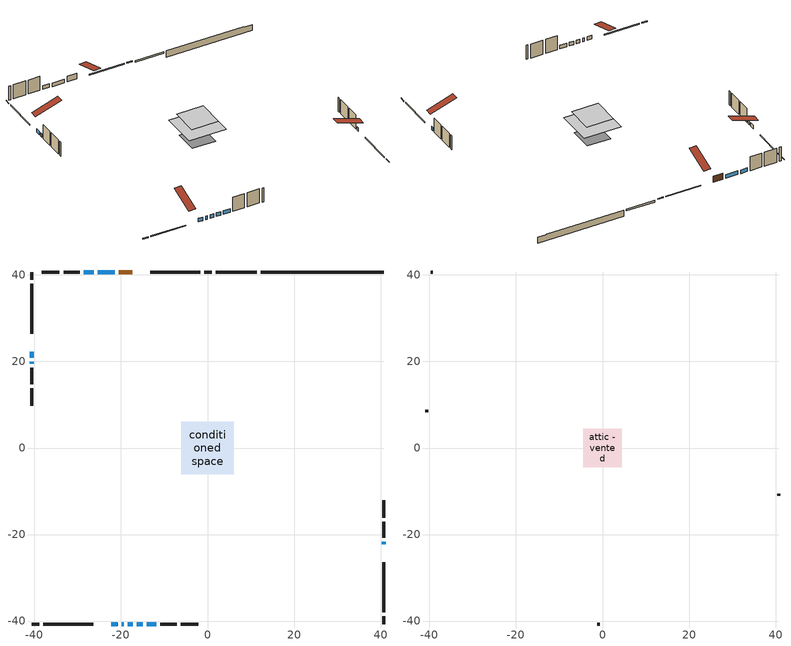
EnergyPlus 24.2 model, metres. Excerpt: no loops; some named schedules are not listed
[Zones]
conditioned space
 floor adiabatic (Floor2 construction): -1.6,-1.6 -1.6,1.6 1.6,1.6 1.6,-1.6 z0.61
 floor adiabatic (AdiabaticFloorConstruction): -6.12,-6.12 -6.12,6.12 6.12,6.12 6.12,-6.12 z3.05
 floor foundation (Slab1 construction): -3.92,-3.92 -3.92,3.92 3.92,3.92 3.92,-3.92 z-1.62
 floor foundation (Slab2 construction): -1.6,-1.6 -1.6,1.6 1.6,1.6 1.6,-1.6 z0
 wall outside (RimJoist1 construction): 1.03,40.68 -0.74,40.68 / -40.68,-40.68 -38.91,-40.68 / -40.68,40.68 -40.68,38.91 / 40.68,-40.68 40.68,-38.91 z0.61:0.91
 wall outside (RimJoist2 construction): -1.67,40.68 -13.23,40.68 / -37.98,-40.68 -26.42,-40.68 / -40.68,37.98 -40.68,26.42 / 40.68,-37.98 40.68,-26.42 z0.61:0.91
 wall outside (AdiabaticWallConstruction 1): -17.38,40.68 -20.46,40.68 z0.61:2.64
 wall outside (AdiabaticWallConstruction): -22.28,-40.68 -20.8,-40.68 / -21.39,40.68 -25.4,40.68 / -40.68,22.28 -40.68,20.86 / -40.68,19.93 -40.68,19.46 / -19.88,-40.68 -19.35,-40.68 / -18.42,-40.68 -17.3,-40.68 / -26.33,40.68 -28.56,40.68 / 40.68,-22.28 40.68,-21.73 / -16.38,-40.68 -14.96,-40.68 / -14.03,-40.68 -11.83,-40.68 z0.61:1.83
 wall outside (Wall1 construction): -29.48,40.68 -33.29,40.68 / -10.9,-40.68 -7.1,-40.68 / -40.68,18.53 -40.68,14.73 / 40.68,-20.8 40.68,-17 z0.61:5.49
 wall outside (Wall2 construction): -34.21,40.68 -38.26,40.68 / -6.17,-40.68 -2.13,-40.68 / -40.68,13.8 -40.68,9.75 / 40.68,-16.07 40.68,-12.02 z0.61:5.49
 wall foundation (FoundationWall1 construction): 12.34,40.68,-1.62 12.34,40.68,0.61 37.85,40.68,0.61 37.85,40.68,0.41 40.68,40.68,0.41 40.68,40.68,-1.62
 wall foundation (FoundationWall2 construction): 11.41,40.68 1.96,40.68 z0:0.61
 window (WindowConstruction): -22.28,-40.68 -20.8,-40.68 z0.61:1.83
 window (WindowConstruction 7): -21.39,40.68 -25.4,40.68 z0.61:1.83
 window (WindowConstruction 8): -40.68,22.28 -40.68,20.86 z0.61:1.83
 window (WindowConstruction 9): -40.68,19.93 -40.68,19.46 z0.61:1.83
 window (WindowConstruction 1): -19.88,-40.68 -19.35,-40.68 z0.61:1.83
 window (WindowConstruction 2): -18.42,-40.68 -17.3,-40.68 z0.61:1.83
 window (WindowConstruction 3): -26.33,40.68 -28.56,40.68 z0.61:1.83
 window (WindowConstruction 4): 40.68,-22.28 40.68,-21.73 z0.61:1.83
 window (WindowConstruction 5): -16.37,-40.68 -14.96,-40.68 z0.61:1.83
 window (WindowConstruction 6): -14.03,-40.68 -11.83,-40.68 z0.61:1.83
 door (Door): -17.38,40.68 -20.46,40.68 z0.61:2.64
 ceiling adiabatic (AdiabaticFloorConstruction): 6.12,-6.12 6.12,6.12 -6.12,6.12 -6.12,-6.12 z3.05
attic - vented
 floor to conditioned space (Floor1 construction Reversed): -4.45,-4.45 -4.45,4.45 4.45,4.45 4.45,-4.45 z5.49
 wall outside (Wall3 construction): -39.19,40.68 -39.75,40.68 / -1.2,-40.68 -0.63,-40.68 / -40.68,8.82 -40.68,8.26 / 40.68,-11.09 40.68,-10.53 z0.61:5.49
 roof outside (Roof1 construction): -16.45,40.68,5.49 -16.45,32.01,8.38 -14.16,32.01,8.38 -14.16,40.68,5.49; -23.21,-40.68,5.49 -23.21,-32.01,8.38 -25.49,-32.01,8.38 -25.49,-40.68,5.49; -40.68,23.21,5.49 -32.01,23.21,8.38 -32.01,25.49,8.38 -40.68,25.49,5.49; 40.68,-23.21,5.49 32.01,-23.21,8.38 32.01,-25.49,8.38 40.68,-25.49,5.49
[Building]
Building 1: Terrain=Suburbs
[Site:Location]
Saskatoon Intl AP_SK: Latitude {deg}=52.17; Longitude {deg}=-106.7; Time Zone {hr}=-6; Elevation {m}=504; Keep Site Location Information=Yes
[Site:GroundTemperature:Shallow]
-3.29371, -5.9198, -6.13011, -4.88389, 0.118965, 5.09852, 9.41553, 12.1502, 12.3826, 10.1583, 5.95142, 1.12462
[Site:WaterMainsTemperature]
Calculation Method=Schedule; Temperature Schedule=mains temperature schedule
[Material] Roughness=Rough; Thermal Absorptance=0.9
Name | Thickness {m} | Conductivity {W/m-K} | Density {kg/m3} | Specific Heat {J/kg-K} | Solar Absorptance | Visible Absorptance
asphalt or fiberglass shingles | 0.00635 | 0.162714 | 1121.4 | 1465.45 | 0.84 | 0.84
ceiling loosefill ins | 0.0846667 | 0.0480833 | 16.02 | 1046.75 | 0.7 | 0.7
ceiling stud and cavity | 0.1397 | 0.152278 | 65.682 | 1177.47 | 0.7 | 0.7
concrete 4.0 in. | 0.1016 | 1.803125 | 2242.8 | 837.4 | 0.7 | 0.7
concrete 8.0 in. | 0.2032 | 1.803125 | 2242.8 | 837.4 | 0.7 | 0.7
door material | 0.04445 | 0.188738 | 512.64 | 1214.23 | 0.7 | 0.7
exterior vertical ins | 0.0163587 | 0.029427 | 32.04 | 1214.23 | 0.7 | 0.7
exterior vertical ins 1 | 0.00108814 | 0.029427 | 32.04 | 1214.23 | 0.7 | 0.7
floor covering | 0.0127 | 9.015625 | 54.468 | 1339.84 | 0.6 | 0.6
floor covering 1 | 0.0127 | 0.0433444 | 54.468 | 1339.84 | 0.6 | 0.6
floor rigid ins; wall rigid ins | 0.512978 | 0.029427 | 32.04 | 1214.23 | 0.7 | 0.7
floor stud and cavity | 0.0889 | 0.221242 | 50.32683 | 1063.81 | 0.7 | 0.7
floor stud and cavity 1 | 0.1397 | 1.75129 | 37.0049 | 1207.88 | 0.7 | 0.7
furniture material conditioned space 1 | 0.1524 | 0.115458 | 640.8 | 1214.23 | 0.6 | 0.6
gypsum board | 0.0127 | 0.160291 | 801 | 837.4 | 0.6 | 0.6
gypsum board 1 | 0.0127 | 0.160291 | 801 | 837.4 | 0.7 | 0.7
osb sheathing 0.5 in. | 0.0127 | 0.115458 | 512.64 | 1214.23 | 0.7 | 0.7
osb sheathing 0.75 in. | 0.01905 | 0.115458 | 512.64 | 1214.23 | 0.7 | 0.7
osb sheathing 2.0 in. | 0.0508 | 0.115458 | 512.64 | 1214.23 | 0.7 | 0.7
rim joist stud and cavity | 0.0508 | 0.271007 | 50.32683 | 1063.81 | 0.6 | 0.6
rim joist stud and cavity 1 | 0.0508 | 0.0310022 | 125.044 | 1163.47 | 0.6 | 0.6
wall stud and cavity | 0.1397 | 0.092254 | 139.0536 | 1170.24 | 0.7 | 0.7
wall stud and cavity 1 | 0.1397 | 0.092577 | 139.0536 | 1170.24 | 0.7 | 0.7
wall stud and cavity 2 | 0.0889 | 6.1454 | 50.32683 | 1063.81 | 0.6 | 0.6
wall stud and cavity 3 | 0.0889 | 0.380278 | 52.3479 | 1209.89 | 0.7 | 0.7
wall stud and cavity 4 | 0.0889 | 0.391764 | 83.0341 | 1211.67 | 0.7 | 0.7
wood siding | 0.0254 | 0.102417 | 544.68 | 1172.36 | 0 | 0
wood siding 1 | 0.00254 | 0.102417 | 544.68 | 1172.36 | 0 | 0
wood siding 2; wood siding 3; wood siding 4 | 0.0254 | 0.102417 | 544.68 | 1172.36 | 0.7 | 0.7
[WindowMaterial:SimpleGlazingSystem]
Name | U-Factor {W/m2-K} | Solar Heat Gain Coefficient
WindowMaterial | 2.92303 | 0.67
WindowMaterial 1 | 2.97073 | 0.62
WindowMaterial 2 | 2.93098 | 0.66
WindowMaterial 3 | 2.96732 | 0.62
WindowMaterial 4 | 2.91679 | 0.67
WindowMaterial 5 | 2.143445 | 0.56
WindowMaterial 6 | 3.029213 | 0.7
WindowMaterial 7 | 6.316775 | 0.48
[Construction]
AdiabaticFloorConstruction: floor stud and cavity 1, floor rigid ins, osb sheathing 0.75 in., floor covering 1
AdiabaticWallConstruction: wood siding 3, wall rigid ins, wall stud and cavity 3, gypsum board
AdiabaticWallConstruction 1: wood siding 4, wall rigid ins, wall stud and cavity 3, gypsum board
Door: door material
Floor1 construction Reversed: gypsum board, ceiling stud and cavity, ceiling loosefill ins
Floor2 construction: floor stud and cavity, floor covering
FoundationWall1 construction: concrete 8.0 in., gypsum board 1
FoundationWall2 construction: concrete 8.0 in.
furniture construction conditioned space 1: furniture material conditioned space 1
PartitionWallConstruction: gypsum board, wall stud and cavity 4, gypsum board
RimJoist1 construction: wood siding 2, rim joist stud and cavity
RimJoist2 construction: wood siding 2, osb sheathing 2.0 in., rim joist stud and cavity 1
Roof1 construction: asphalt or fiberglass shingles
Slab1 construction; Slab2 construction: concrete 4.0 in.
Wall1 construction: wood siding, osb sheathing 0.5 in., wall stud and cavity, gypsum board
Wall2 construction: wood siding, osb sheathing 0.5 in., wall stud and cavity 1, gypsum board
Wall3 construction: wood siding 1, wall stud and cavity 2
WindowConstruction: WindowMaterial
WindowConstruction 1: WindowMaterial 1
WindowConstruction 2; WindowConstruction 3: WindowMaterial 2
WindowConstruction 4: WindowMaterial 3
WindowConstruction 5; WindowConstruction 8: WindowMaterial 4
WindowConstruction 6: WindowMaterial 5
WindowConstruction 7: WindowMaterial 6
WindowConstruction 9: WindowMaterial 7
[Zone] Multiplier=1; Part of Total Floor Area=Yes
Name | Volume {m3}
attic - vented | 37.2466
conditioned space | 534.4
[Space]
Name | Zone | Volume {m3}
attic - vented 1 | attic - vented | 37.2466
conditioned space 1 | conditioned space | 534.4
[ZoneInfiltration:EffectiveLeakageArea]
infil attic - vented 1: Zone or Space=attic - vented 1; Schedule=Always On Discrete; Effective Air Leakage Area {cm2}=2720.23; Stack Coefficient=0.000540223; Wind Coefficient=1.57039e-05
[ZoneMixing]
whole house fan mix: Zone or Space=attic - vented; Schedule=Always On Continuous; Design Flow Rate Calculation Method=Flow/Zone; Design Flow Rate {m3/s}=0; Source Zone or Space=conditioned space
[SurfaceProperty:ExposedFoundationPerimeter] Exposed Perimeter Calculation Method=TotalExposedPerimeter
Name | Total Exposed Perimeter {m}
Slab1 | 28.346
Slab2 | 9.44901
[InternalMass] Zone or ZoneList=conditioned space; Space or SpaceList=conditioned space 1
Name | Construction | Surface Area {m2}
furniture mass conditioned space 1 | furniture construction conditioned space 1 | 92.6694
partition wall mass | PartitionWallConstruction | 221.447
[Lights]
interior lighting: Zone or ZoneList or Space or SpaceList=conditioned space 1; Schedule=interior lighting schedule; Design Level Calculation Method=LightingLevel; Lighting Level {W}=343.2; Return Air Fraction=0; Fraction Radiant=0.6; Fraction Visible=0.2; Fraction Replaceable=1
[People]
occupants: Zone or ZoneList or Space or SpaceList=conditioned space 1; Number of People Schedule=occupants schedule; Number of People Calculation Method=People; Number of People=3; Fraction Radiant=0.314171; Sensible Heat Fraction=0.56303; Activity Level Schedule=occupants activity schedule; Carbon Dioxide Generation Rate {m3/s-W}=0; Enable ASHRAE 55 Comfort Warnings=No; Mean Radiant Temperature Calculation Type=EnclosureAveraged
[ElectricEquipment] Zone or ZoneList or Space or SpaceList=conditioned space 1; Design Level Calculation Method=EquipmentLevel
Name | Schedule | Design Level {W} | Fraction Latent | Fraction Radiant | Fraction Lost
clothes dryer | clothes dryer schedule | 140.772 | 0.015 | 0.081 | 0.85
clothes washer | clothes washer schedule | 32.1985 | 0.03 | 0.162 | 0.7
cooking range | cooking range schedule | 215.147 | 0.08 | 0.432 | 0.2
dishwasher | dishwasher schedule | 66.8632 | 0.3 | 0.18 | 0.4
fridge | fridge schedule | 72.9452 | 0 | 0.6 | 0
mech vent house fan | mech vent house fan schedule | 0 | 0 | 0 | 1
mech vent house fan cfis | mech vent house fan cfis schedule | 0 | 0 | 0 | 0
misc plug loads | misc plug loads schedule | 494.7 | 0.045 | 0.513 | 0.1
whole house fan | Always On Discrete | 0 | 0 | 0 | 1
[OtherEquipment] Zone or ZoneList or Space or SpaceList=conditioned space 1; Design Level Calculation Method=EquipmentLevel
Name | Fuel Type | Schedule | Design Level {W} | Fraction Latent | Fraction Radiant | Fraction Lost
clothes dryer 1 | Electricity | clothes dryer schedule | 0 | 0.015 | 0.081 | 0.85
cooking range 1 | Electricity | cooking range schedule | 0 | 0.08 | 0.432 | 0.2
general water use latent | None | general water use schedule | 62.594 | 1 | 0 | 0
general water use sensible | None | general water use schedule | -61.6891 | 0 | 0.6 | 0
mech vent house fan latent load | None | Always On Discrete | 0 | 1 | 0 | 0
mech vent house fan sensible load | None | Always On Discrete | 0 | 0 | 0 | 0
water heater energy adjustment1 | NaturalGas | Always On Discrete | 0.01 | 0 | 0 | 1
[ZoneInfiltration:DesignFlowRate] Zone or ZoneList or Space or SpaceList=conditioned space 1; Schedule=Always On Discrete; Design Flow Rate Calculation Method=Flow/Zone; Design Flow Rate {m3/s}=0
infil flow; natural vent flow; whole house fan flow
[AvailabilityManager:Scheduled]
central ac and furnace airloop Availability Manager: Schedule=Always On Discrete
[Foundation:Kiva] Initial Indoor Air Temperature {C}=21; Wall Height Above Grade {m}=0.609996; Wall Depth Below Slab {m}=0.2032; Custom Block Z Position 1 {m}=0
Name | Custom Block Material Name 1 | Custom Block Depth 1 {m} | Custom Block X Position 1 {m}
Foundation Kiva 1 | exterior vertical ins | 2.23001 | 0.2159
Foundation Kiva 2 | exterior vertical ins 1 | 0.609996 | 0.2032
[Foundation:Kiva:Settings]
Soil Conductivity {W/m-K}=0.849921; Soil Density {kg/m3}=1842.3; Soil Specific Heat {J/kg-K}=418.7; Ground Solar Absorptivity=0.9; Ground Thermal Absorptivity=0.9; Ground Surface Roughness {m}=0.03; Far-Field Width {m}=40; Deep-Ground Boundary Condition=ZeroFlux; Deep-Ground Depth {m}=40; Minimum Cell Dimension {m}=0.2; Maximum Cell Growth Coefficient=3; Simulation Timestep=Timestep
[Exterior:Lights]
exterior lighting: Schedule=exterior lighting schedule; Design Level {W}=75.6
[EnergyManagementSystem:GlobalVariable]
central_ac_and_furnace_airloop_Fan_RTF
infil_program_Qfan
infil_program_Qinf
natural_vent_program_Qnv
natural_vent_program_Qwhf
[EnergyManagementSystem:Sensor]
Name | Output:Variable or Output:Meter Index Key | Output:Variable or Output:Meter
airflow_gain | infil flow | Infiltration Sensible Heat Gain Energy
airflow_gain_1 | natural vent flow | Infiltration Sensible Heat Gain Energy
airflow_gain_2 | whole house fan flow | Infiltration Sensible Heat Gain Energy
airflow_loss | infil flow | Infiltration Sensible Heat Loss Energy
airflow_loss_1 | natural vent flow | Infiltration Sensible Heat Loss Energy
airflow_loss_2 | whole house fan flow | Infiltration Sensible Heat Loss Energy
clg_load_cond |  | Cooling:EnergyTransfer:Zone:CONDITIONED SPACE
clg_sp_s; clg_sp_s_1 | cooling setpoint | Schedule Value
clothes_dryer_exhaust_0_sch_s | clothes dryer exhaust 0 schedule | Schedule Value
cool_season | cooling season schedule | Schedule Value
htg_load_cond |  | Heating:EnergyTransfer:Zone:CONDITIONED SPACE
htg_sp_s; htg_sp_s_1 | heating setpoint | Schedule Value
ig_ee_conv | clothes dryer | Electric Equipment Convective Heating Energy
ig_ee_conv_2 | cooking range | Electric Equipment Convective Heating Energy
ig_ee_conv_4 | fridge | Electric Equipment Convective Heating Energy
ig_ee_conv_5 | misc plug loads | Electric Equipment Convective Heating Energy
ig_ee_conv_6 | whole house fan | Electric Equipment Convective Heating Energy
ig_ee_rad | clothes dryer | Electric Equipment Radiant Heating Energy
ig_ee_rad_2 | cooking range | Electric Equipment Radiant Heating Energy
ig_ee_rad_4 | fridge | Electric Equipment Radiant Heating Energy
ig_ee_rad_5 | misc plug loads | Electric Equipment Radiant Heating Energy
ig_ee_rad_6 | whole house fan | Electric Equipment Radiant Heating Energy
ig_lgt_conv | interior lighting | Lights Convective Heating Energy
ig_lgt_rad | interior lighting | Lights Radiant Heating Energy
ig_lgt_vis | interior lighting | Lights Visible Radiation Heating Energy
ig_oe_conv | clothes dryer 1 | Other Equipment Convective Heating Energy
ig_oe_conv_1 | cooking range 1 | Other Equipment Convective Heating Energy
ig_oe_conv_2 | general water use latent | Other Equipment Convective Heating Energy
ig_oe_conv_3 | general water use sensible | Other Equipment Convective Heating Energy
ig_oe_conv_4 | water heater energy adjustment1 | Other Equipment Convective Heating Energy
ig_oe_rad | clothes dryer 1 | Other Equipment Radiant Heating Energy
ig_oe_rad_1 | cooking range 1 | Other Equipment Radiant Heating Energy
ig_oe_rad_2 | general water use latent | Other Equipment Radiant Heating Energy
ig_oe_rad_3 | general water use sensible | Other Equipment Radiant Heating Energy
ig_oe_rad_4 | water heater energy adjustment1 | Other Equipment Radiant Heating Energy
ig_ppl_conv | occupants | People Convective Heating Energy
ig_ppl_rad | occupants | People Radiant Heating Energy
im_conv | furniture mass conditioned space 1 | Surface Inside Face Convection Heat Gain Energy
im_conv_1 | partition wall mass | Surface Inside Face Convection Heat Gain Energy
im_ig | furniture mass conditioned space 1 | Surface Inside Face Internal Gains Radiation Heat Gain Energy
im_ig_1 | partition wall mass | Surface Inside Face Internal Gains Radiation Heat Gain Energy
im_lgt | furniture mass conditioned space 1 | Surface Inside Face Lights Radiation Heat Gain Energy
im_lgt_1 | partition wall mass | Surface Inside Face Lights Radiation Heat Gain Energy
im_sol | furniture mass conditioned space 1 | Surface Inside Face Solar Radiation Heat Gain Energy
im_sol_1 | partition wall mass | Surface Inside Face Solar Radiation Heat Gain Energy
im_surf | furniture mass conditioned space 1 | Surface Inside Face Net Surface Thermal Radiation Heat Gain Energy
im_surf_1 | partition wall mass | Surface Inside Face Net Surface Thermal Radiation Heat Gain Energy
mv_conv | mech vent house fan | Electric Equipment Convective Heating Energy
mv_conv_1 | mech vent house fan cfis | Electric Equipment Convective Heating Energy
mv_conv_2 | mech vent house fan latent load | Other Equipment Convective Heating Energy
mv_conv_3 | mech vent house fan sensible load | Other Equipment Convective Heating Energy
mv_rad | mech vent house fan | Electric Equipment Radiant Heating Energy
mv_rad_1 | mech vent house fan cfis | Electric Equipment Radiant Heating Energy
mv_rad_2 | mech vent house fan latent load | Other Equipment Radiant Heating Energy
mv_rad_3 | mech vent house fan sensible load | Other Equipment Radiant Heating Energy
natural_vent_s | natural vent schedule | Schedule Value
out_pb_s |  | Site Outdoor Air Barometric Pressure
out_wt_s |  | Site Outdoor Air Humidity Ratio
site_vw_s |  | Site Wind Speed
ss_back_out | Window1 | Surface Window Shortwave from Zone Back Out Window Heat Transfer Rate
ss_back_out_1 | Window10 | Surface Window Shortwave from Zone Back Out Window Heat Transfer Rate
ss_back_out_2 | Window11 | Surface Window Shortwave from Zone Back Out Window Heat Transfer Rate
ss_back_out_3 | Window12 | Surface Window Shortwave from Zone Back Out Window Heat Transfer Rate
ss_back_out_4 | Window2 | Surface Window Shortwave from Zone Back Out Window Heat Transfer Rate
ss_back_out_5 | Window3 | Surface Window Shortwave from Zone Back Out Window Heat Transfer Rate
ss_back_out_6 | Window4 | Surface Window Shortwave from Zone Back Out Window Heat Transfer Rate
ss_back_out_7 | Window6 | Surface Window Shortwave from Zone Back Out Window Heat Transfer Rate
ss_back_out_8 | Window7 | Surface Window Shortwave from Zone Back Out Window Heat Transfer Rate
ss_back_out_9 | Window8 | Surface Window Shortwave from Zone Back Out Window Heat Transfer Rate
ss_conv | Door1 | Surface Inside Face Convection Heat Gain Energy
ss_conv_1 | Window1 | Surface Inside Face Convection Heat Gain Energy
ss_conv_10 | Window8 | Surface Inside Face Convection Heat Gain Energy
ss_conv_2 | Window10 | Surface Inside Face Convection Heat Gain Energy
ss_conv_3 | Window11 | Surface Inside Face Convection Heat Gain Energy
ss_conv_4 | Window12 | Surface Inside Face Convection Heat Gain Energy
ss_conv_5 | Window2 | Surface Inside Face Convection Heat Gain Energy
ss_conv_6 | Window3 | Surface Inside Face Convection Heat Gain Energy
ss_conv_7 | Window4 | Surface Inside Face Convection Heat Gain Energy
ss_conv_8 | Window6 | Surface Inside Face Convection Heat Gain Energy
ss_conv_9 | Window7 | Surface Inside Face Convection Heat Gain Energy
ss_ig | Door1 | Surface Inside Face Internal Gains Radiation Heat Gain Energy
ss_ig_1 | Window1 | Surface Inside Face Internal Gains Radiation Heat Gain Energy
ss_ig_10 | Window8 | Surface Inside Face Internal Gains Radiation Heat Gain Energy
ss_ig_2 | Window10 | Surface Inside Face Internal Gains Radiation Heat Gain Energy
ss_ig_3 | Window11 | Surface Inside Face Internal Gains Radiation Heat Gain Energy
ss_ig_4 | Window12 | Surface Inside Face Internal Gains Radiation Heat Gain Energy
ss_ig_5 | Window2 | Surface Inside Face Internal Gains Radiation Heat Gain Energy
ss_ig_6 | Window3 | Surface Inside Face Internal Gains Radiation Heat Gain Energy
ss_ig_7 | Window4 | Surface Inside Face Internal Gains Radiation Heat Gain Energy
ss_ig_8 | Window6 | Surface Inside Face Internal Gains Radiation Heat Gain Energy
ss_ig_9 | Window7 | Surface Inside Face Internal Gains Radiation Heat Gain Energy
ss_lgt | Door1 | Surface Inside Face Lights Radiation Heat Gain Energy
ss_sol | Door1 | Surface Inside Face Solar Radiation Heat Gain Energy
ss_surf | Door1 | Surface Inside Face Net Surface Thermal Radiation Heat Gain Energy
ss_surf_1 | Window1 | Surface Inside Face Net Surface Thermal Radiation Heat Gain Energy
ss_surf_10 | Window8 | Surface Inside Face Net Surface Thermal Radiation Heat Gain Energy
ss_surf_2 | Window10 | Surface Inside Face Net Surface Thermal Radiation Heat Gain Energy
ss_surf_3 | Window11 | Surface Inside Face Net Surface Thermal Radiation Heat Gain Energy
ss_surf_4 | Window12 | Surface Inside Face Net Surface Thermal Radiation Heat Gain Energy
ss_surf_5 | Window2 | Surface Inside Face Net Surface Thermal Radiation Heat Gain Energy
ss_surf_6 | Window3 | Surface Inside Face Net Surface Thermal Radiation Heat Gain Energy
ss_surf_7 | Window4 | Surface Inside Face Net Surface Thermal Radiation Heat Gain Energy
ss_surf_8 | Window6 | Surface Inside Face Net Surface Thermal Radiation Heat Gain Energy
ss_surf_9 | Window7 | Surface Inside Face Net Surface Thermal Radiation Heat Gain Energy
ss_trans_in | Window1 | Surface Window Transmitted Solar Radiation Rate
ss_trans_in_1 | Window10 | Surface Window Transmitted Solar Radiation Rate
ss_trans_in_2 | Window11 | Surface Window Transmitted Solar Radiation Rate
ss_trans_in_3 | Window12 | Surface Window Transmitted Solar Radiation Rate
ss_trans_in_4 | Window2 | Surface Window Transmitted Solar Radiation Rate
ss_trans_in_5 | Window3 | Surface Window Transmitted Solar Radiation Rate
ss_trans_in_6 | Window4 | Surface Window Transmitted Solar Radiation Rate
ss_trans_in_7 | Window6 | Surface Window Transmitted Solar Radiation Rate
ss_trans_in_8 | Window7 | Surface Window Transmitted Solar Radiation Rate
ss_trans_in_9 | Window8 | Surface Window Transmitted Solar Radiation Rate
ss_trans_out | Window1 | Surface Inside Face Initial Transmitted Diffuse Transmitted Out Window Solar Radiation Rate
ss_trans_out_1 | Window10 | Surface Inside Face Initial Transmitted Diffuse Transmitted Out Window Solar Radiation Rate
ss_trans_out_2 | Window11 | Surface Inside Face Initial Transmitted Diffuse Transmitted Out Window Solar Radiation Rate
ss_trans_out_3 | Window12 | Surface Inside Face Initial Transmitted Diffuse Transmitted Out Window Solar Radiation Rate
ss_trans_out_4 | Window2 | Surface Inside Face Initial Transmitted Diffuse Transmitted Out Window Solar Radiation Rate
ss_trans_out_5 | Window3 | Surface Inside Face Initial Transmitted Diffuse Transmitted Out Window Solar Radiation Rate
ss_trans_out_6 | Window4 | Surface Inside Face Initial Transmitted Diffuse Transmitted Out Window Solar Radiation Rate
ss_trans_out_7 | Window6 | Surface Inside Face Initial Transmitted Diffuse Transmitted Out Window Solar Radiation Rate
ss_trans_out_8 | Window7 | Surface Inside Face Initial Transmitted Diffuse Transmitted Out Window Solar Radiation Rate
ss_trans_out_9 | Window8 | Surface Inside Face Initial Transmitted Diffuse Transmitted Out Window Solar Radiation Rate
s_conv | Floor1 | Surface Inside Face Convection Heat Gain Energy
s_conv_1 | Floor2 | Surface Inside Face Convection Heat Gain Energy
s_conv_10 | RimJoist2:0 | Surface Inside Face Convection Heat Gain Energy
s_conv_11 | RimJoist2:180 | Surface Inside Face Convection Heat Gain Energy
s_conv_12 | RimJoist2:270 | Surface Inside Face Convection Heat Gain Energy
s_conv_13 | RimJoist2:90 | Surface Inside Face Convection Heat Gain Energy
s_conv_14 | Slab1 | Surface Inside Face Convection Heat Gain Energy
s_conv_15 | Slab2 | Surface Inside Face Convection Heat Gain Energy
s_conv_16 | Wall1:0 | Surface Inside Face Convection Heat Gain Energy
s_conv_17 | Wall1:180 | Surface Inside Face Convection Heat Gain Energy
s_conv_18 | Wall1:270 | Surface Inside Face Convection Heat Gain Energy
s_conv_19 | Wall1:90 | Surface Inside Face Convection Heat Gain Energy
s_conv_2 | FoundationWall1 | Surface Inside Face Convection Heat Gain Energy
s_conv_20 | Wall2:0 | Surface Inside Face Convection Heat Gain Energy
s_conv_21 | Wall2:180 | Surface Inside Face Convection Heat Gain Energy
s_conv_22 | Wall2:270 | Surface Inside Face Convection Heat Gain Energy
s_conv_23 | Wall2:90 | Surface Inside Face Convection Heat Gain Energy
s_conv_3 | FoundationWall2 | Surface Inside Face Convection Heat Gain Energy
s_conv_4 | inferred conditioned ceiling | Surface Inside Face Convection Heat Gain Energy
s_conv_5 | inferred conditioned floor | Surface Inside Face Convection Heat Gain Energy
s_conv_6 | RimJoist1:0 | Surface Inside Face Convection Heat Gain Energy
s_conv_7 | RimJoist1:180 | Surface Inside Face Convection Heat Gain Energy
s_conv_8 | RimJoist1:270 | Surface Inside Face Convection Heat Gain Energy
s_conv_9 | RimJoist1:90 | Surface Inside Face Convection Heat Gain Energy
s_ig | Floor1 | Surface Inside Face Internal Gains Radiation Heat Gain Energy
s_ig_1 | Floor2 | Surface Inside Face Internal Gains Radiation Heat Gain Energy
s_ig_10 | RimJoist2:0 | Surface Inside Face Internal Gains Radiation Heat Gain Energy
s_ig_11 | RimJoist2:180 | Surface Inside Face Internal Gains Radiation Heat Gain Energy
s_ig_12 | RimJoist2:270 | Surface Inside Face Internal Gains Radiation Heat Gain Energy
s_ig_13 | RimJoist2:90 | Surface Inside Face Internal Gains Radiation Heat Gain Energy
s_ig_14 | Slab1 | Surface Inside Face Internal Gains Radiation Heat Gain Energy
s_ig_15 | Slab2 | Surface Inside Face Internal Gains Radiation Heat Gain Energy
